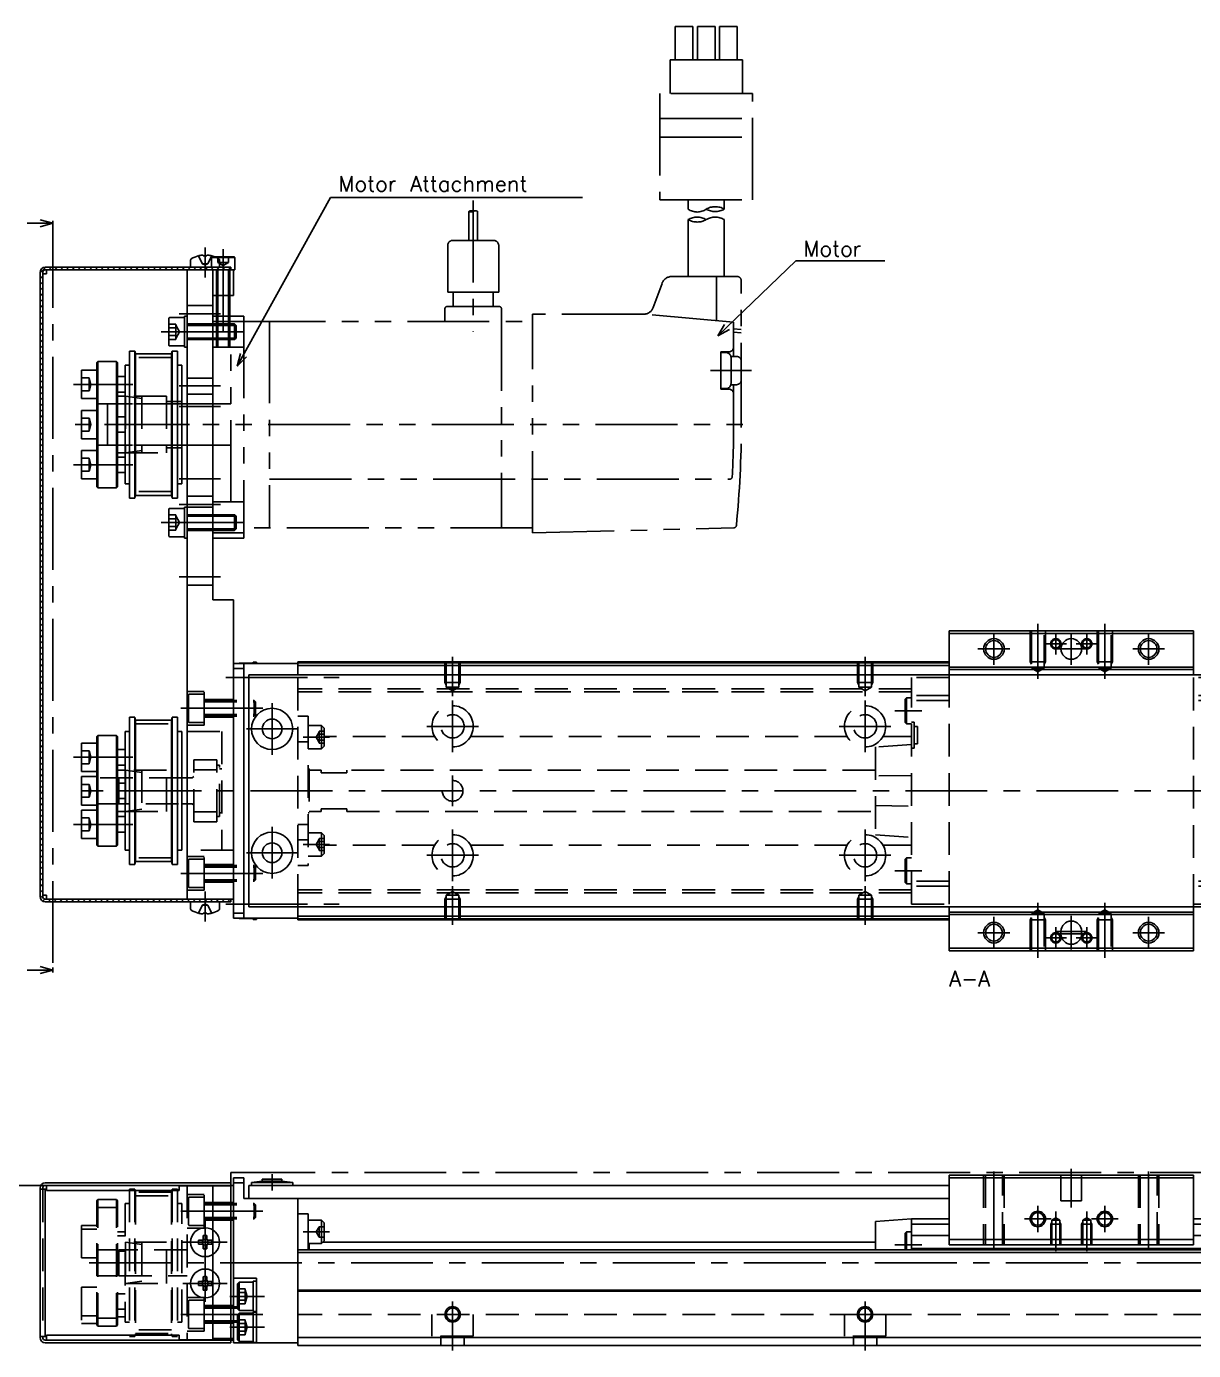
# Model space of a CAD drawing. Extents: x -2 to 568, y -8 to 266.
# Drawn here: x 190.9 to 417.3, y 9 to 265.7 of the extents above; entities that cross this region are included whole.
import ezdxf

# ---------------------------------------------------------------- set-up
doc = ezdxf.new("R2010")
doc.units = 0
doc.header["$LTSCALE"] = 0.5
for name, pattern in [('CENTER', [50.8, 31.75, -6.35, 6.35, -6.35]), ('DASHED', [19.05, 12.7, -6.35]), ('PHANTOM', [63.5, 31.75, -6.35, 6.35, -6.35, 6.35, -6.35])]:
    doc.linetypes.add(name, pattern=pattern)
doc.layers.get('0').update_dxf_attribs({"linetype": 'CONTINUOUS'})
for name, color, linetype in [('MSM_CENTER', 1, 'CENTER'), ('MSM_CONTINUOUS', 7, 'CONTINUOUS'), ('MSM_DASHED', 4, 'DASHED'), ('MSM_IMAGINARY', 6, 'PHANTOM'), ('MSM_NARROW', 5, 'CONTINUOUS'), ('MSM_PART_NUMBER', 7, 'CONTINUOUS')]:
    doc.layers.add(name, color=color, linetype=linetype)
doc.styles.get("Standard").update_dxf_attribs({"font": 'txt.shx', "height": 3, "bigfont": 'bigfont.shx'})

# ---------------------------------------------------------------- blocks, each defined once
blk = doc.blocks.new('*X71')
at = {"color": 0}
for p, q in [((193.55, 217.92), (194.64, 219)), ((195.26, 218.5), (195.76, 219)), ((196.38, 218.5), (196.88, 219)), ((197.51, 218.5), (198.01, 219)), ((198.63, 218.5), (199.13, 219)), ((199.75, 218.5), (200.25, 219)), ((200.87, 218.5), (201.37, 219)), ((202, 218.5), (202.5, 219)), ((203.12, 218.5), (203.62, 219)), ((204.24, 218.5), (204.74, 219)), ((205.36, 218.5), (205.86, 219)), ((206.49, 218.5), (206.99, 219)), ((207.61, 218.5), (208.11, 219)), ((208.73, 218.5), (209.23, 219)), ((209.85, 218.5), (210.35, 219)), ((210.98, 218.5), (211.48, 219)), ((212.1, 218.5), (212.6, 219)), ((213.22, 218.5), (213.72, 219)), ((214.34, 218.5), (214.84, 219)), ((215.47, 218.5), (215.97, 219)), ((216.59, 218.5), (217.09, 219)), ((217.71, 218.5), (218.21, 219)), ((218.83, 218.5), (219.33, 219)), ((219.96, 218.5), (220.46, 219)), ((221.08, 218.5), (221.58, 219)), ((222.2, 218.5), (222.7, 219)), ((223.32, 218.5), (223.82, 219)), ((224.45, 218.5), (224.95, 219)), ((225.57, 218.5), (226.07, 219)), ((226.69, 218.5), (227.19, 219)), ((227.81, 218.5), (228.31, 219)), ((228.94, 218.5), (229.05, 218.62)), ((229.05, 218.62), (229.44, 219)), ((230.06, 218.5), (230.55, 219)), ((193.55, 216.79), (194.05, 217.29)), ((193.55, 215.67), (194.05, 216.17)), ((193.55, 214.55), (194.05, 215.05)), ((193.55, 213.43), (194.05, 213.93)), ((193.55, 212.3), (194.05, 212.8)), ((193.55, 211.18), (194.05, 211.68)), ((193.55, 210.06), (194.05, 210.56)), ((193.55, 208.94), (194.05, 209.44)), ((193.55, 207.81), (194.05, 208.31)), ((193.55, 206.69), (194.05, 207.19)), ((193.55, 205.57), (194.05, 206.07)), ((193.55, 204.45), (194.05, 204.95)), ((193.55, 203.32), (194.05, 203.82)), ((193.55, 202.2), (194.05, 202.7)), ((193.55, 201.08), (194.05, 201.58)), ((193.55, 199.96), (194.05, 200.46)), ((193.55, 198.83), (194.05, 199.33)), ((193.55, 197.71), (194.05, 198.21)), ((193.55, 196.59), (194.05, 197.09)), ((193.55, 195.47), (194.05, 195.97)), ((193.55, 194.34), (194.05, 194.84)), ((193.55, 193.22), (194.05, 193.72)), ((193.55, 192.1), (194.05, 192.6)), ((193.55, 190.98), (194.05, 191.48)), ((193.55, 189.85), (194.05, 190.35)), ((193.55, 188.73), (194.05, 189.23)), ((193.55, 187.61), (194.05, 188.11)), ((193.55, 186.49), (194.05, 186.99)), ((193.55, 185.36), (194.05, 185.86)), ((193.55, 184.24), (194.05, 184.74)), ((193.55, 183.12), (194.05, 183.62)), ((193.55, 182), (194.05, 182.5)), ((193.55, 180.87), (194.05, 181.37)), ((193.55, 179.75), (194.05, 180.25)), ((193.55, 178.63), (194.05, 179.13)), ((193.55, 177.51), (194.05, 178.01)), ((193.55, 176.38), (194.05, 176.88)), ((193.55, 175.26), (194.05, 175.76)), ((193.55, 174.14), (194.05, 174.64)), ((193.55, 173.02), (194.05, 173.52)), ((193.55, 171.89), (194.05, 172.39)), ((193.55, 170.77), (194.05, 171.27)), ((193.55, 169.65), (194.05, 170.15)), ((193.55, 168.53), (194.05, 169.03)), ((193.55, 167.4), (194.05, 167.9)), ((193.55, 166.28), (194.05, 166.78)), ((193.55, 165.16), (194.05, 165.66)), ((193.55, 164.03), (194.05, 164.53)), ((193.55, 162.91), (194.05, 163.41)), ((193.55, 161.79), (194.05, 162.29)), ((193.55, 160.67), (194.05, 161.17)), ((193.55, 159.54), (194.05, 160.04)), ((193.55, 158.42), (194.05, 158.92)), ((193.55, 157.3), (194.05, 157.8)), ((193.55, 156.18), (194.05, 156.68)), ((193.55, 155.05), (194.05, 155.55)), ((193.55, 153.93), (194.05, 154.43)), ((193.55, 152.81), (194.05, 153.31)), ((193.55, 151.69), (194.05, 152.19)), ((193.55, 150.56), (194.05, 151.06)), ((193.55, 149.44), (194.05, 149.94)), ((193.55, 148.32), (194.05, 148.82)), ((193.55, 147.2), (194.05, 147.7)), ((193.55, 146.07), (194.05, 146.57)), ((193.55, 144.95), (194.05, 145.45)), ((193.55, 143.83), (194.05, 144.33)), ((193.55, 142.71), (194.05, 143.21)), ((193.55, 141.58), (194.05, 142.08)), ((193.55, 140.46), (194.05, 140.96)), ((193.55, 139.34), (194.05, 139.84)), ((193.55, 138.22), (194.05, 138.72)), ((193.55, 137.09), (194.05, 137.59)), ((193.55, 135.97), (194.05, 136.47)), ((193.55, 134.85), (194.05, 135.35)), ((193.55, 133.73), (194.05, 134.23)), ((193.55, 132.6), (194.05, 133.1)), ((193.55, 131.48), (194.05, 131.98)), ((193.55, 130.36), (194.05, 130.86)), ((193.55, 129.24), (194.05, 129.74)), ((193.55, 128.11), (194.05, 128.61)), ((193.55, 126.99), (194.05, 127.49)), ((193.55, 125.87), (194.05, 126.37)), ((193.55, 124.75), (194.05, 125.25)), ((193.55, 123.62), (194.05, 124.12)), ((193.55, 122.5), (194.05, 123)), ((193.55, 121.38), (194.05, 121.88)), ((193.55, 120.26), (194.05, 120.76)), ((193.55, 119.13), (194.05, 119.63)), ((193.55, 118.01), (194.05, 118.51)), ((193.55, 116.89), (194.05, 117.39)), ((193.55, 115.77), (194.05, 116.27)), ((193.55, 114.64), (194.05, 115.14)), ((193.55, 113.52), (194.05, 114.02)), ((193.55, 112.4), (194.05, 112.9)), ((193.55, 111.28), (194.05, 111.78)), ((193.55, 110.15), (194.05, 110.65)), ((193.55, 109.03), (194.05, 109.53)), ((193.55, 107.91), (194.05, 108.41)), ((193.55, 106.79), (194.05, 107.29)), ((193.55, 105.66), (194.05, 106.16)), ((193.55, 104.54), (194.05, 105.04)), ((193.55, 103.42), (194.05, 103.92)), ((193.55, 102.3), (194.05, 102.8)), ((193.55, 101.17), (194.05, 101.67)), ((193.55, 100.05), (194.05, 100.55)), ((193.55, 98.93), (194.05, 99.43)), ((193.55, 97.81), (194.05, 98.31)), ((193.59, 96.72), (194.05, 97.18)), ((194.1, 96.11), (194.5, 96.5)), ((195.12, 96), (195.62, 96.5)), ((196.24, 96), (196.74, 96.5)), ((197.36, 96), (197.86, 96.5)), ((198.48, 96), (198.98, 96.5)), ((199.61, 96), (200.11, 96.5)), ((200.73, 96), (201.23, 96.5)), ((201.85, 96), (202.35, 96.5)), ((202.97, 96), (203.47, 96.5)), ((204.1, 96), (204.6, 96.5)), ((205.22, 96), (205.72, 96.5)), ((206.34, 96), (206.84, 96.5)), ((207.46, 96), (207.96, 96.5)), ((208.59, 96), (209.09, 96.5)), ((209.71, 96), (210.21, 96.5)), ((210.83, 96), (211.33, 96.5)), ((211.95, 96), (212.45, 96.5)), ((213.08, 96), (213.58, 96.5)), ((214.2, 96), (214.7, 96.5)), ((215.32, 96), (215.82, 96.5)), ((216.44, 96), (216.94, 96.5)), ((217.57, 96), (218.07, 96.5)), ((218.69, 96), (219.19, 96.5)), ((219.81, 96), (220.31, 96.5)), ((220.93, 96), (221.43, 96.5)), ((222.06, 96), (222.56, 96.5)), ((223.18, 96), (223.68, 96.5)), ((224.3, 96), (224.8, 96.5)), ((225.42, 96), (225.55, 96.13)), ((225.55, 96.13), (225.92, 96.5)), ((226.55, 96), (227.05, 96.5)), ((227.67, 96), (228.17, 96.5)), ((228.79, 96), (229.29, 96.5)), ((229.91, 96), (230.41, 96.5))]:
    blk.add_line(p, q, dxfattribs=at)

msp = doc.modelspace()

# ---------------------------------------------------------------- linework, layer by layer
at = {"layer": 'MSM_CENTER'}
for p, q in [((196.05, 227.02), (196.05, 83.26)), ((225.55, 222.85), (225.55, 217)), ((229.05, 222.5), (229.05, 205)), ((228.55, 210), (220.55, 210)), ((217.05, 206.5), (233.05, 206.5)), ((200.05, 196.29), (211.55, 196.29)), ((228.55, 196), (220.55, 196)), ((228.55, 192), (220.55, 192)), ((222.55, 188.5), (200.05, 188.5)), ((200.05, 180.71), (211.55, 180.71)), ((228.55, 178), (220.55, 178)), ((228.55, 173), (220.55, 173)), ((217.05, 169.5), (233.05, 169.5)), ((228.55, 159), (220.55, 159)), ((387.05, 139.19), (387.05, 149.9)), ((400.05, 139.19), (400.05, 149.9)), ((378.55, 141.9), (378.55, 148.1)), ((390.55, 143.95), (390.55, 148.05)), ((393.55, 141.9), (393.55, 148.1)), ((396.55, 143.95), (396.55, 148.05)), ((408.55, 141.9), (408.55, 148.1)), ((375.45, 145), (381.65, 145)), ((388.5, 146), (392.6, 146)), ((390.45, 145), (396.65, 145)), ((394.5, 146), (398.6, 146)), ((405.45, 145), (411.65, 145)), ((273.55, 143.5), (273.55, 135.87)), ((353.55, 143.5), (353.55, 135.87)), ((229.55, 139.5), (251.55, 139.5)), ((220.85, 133.5), (236.85, 133.5)), ((238.55, 124.5), (238.55, 134.5)), ((273.55, 125), (273.55, 135)), ((353.55, 125), (353.55, 135)), ((359.35, 133), (364.55, 133)), ((233.55, 129.5), (243.55, 129.5)), ((268.55, 130), (278.55, 130)), ((348.55, 130), (358.55, 130)), ((244.55, 127.89), (249.65, 127.89)), ((200.05, 124), (211.55, 124)), ((273.55, 114.5), (273.55, 120.5)), ((555.05, 117.5), (200.05, 117.5)), ((200.05, 111), (211.55, 111)), ((238.55, 100.5), (238.55, 110.5)), ((273.55, 100), (273.55, 110)), ((353.55, 100), (353.55, 110)), ((233.55, 105.5), (243.55, 105.5)), ((244.55, 107.11), (249.65, 107.11)), ((268.55, 105), (278.55, 105)), ((348.55, 105), (358.55, 105)), ((220.85, 101.5), (236.85, 101.5)), ((359.35, 102), (364.55, 102)), ((225.55, 98), (225.55, 92.15)), ((273.55, 99.01), (273.55, 91.5)), ((353.55, 99.01), (353.55, 91.5)), ((229.55, 95.5), (251.55, 95.5)), ((387.05, 95.81), (387.05, 85.1)), ((400.05, 95.81), (400.05, 85.1)), ((378.55, 93.1), (378.55, 86.9)), ((393.55, 86.75), (393.55, 93.25)), ((408.55, 93.1), (408.55, 86.9)), ((375.45, 90), (381.65, 90)), ((390.55, 91.05), (390.55, 86.95)), ((390.55, 90.25), (396.55, 90.25)), ((396.55, 91.05), (396.55, 86.95)), ((405.45, 90), (411.65, 90)), ((388.5, 89), (392.6, 89)), ((390.55, 89.75), (396.55, 89.75)), ((394.5, 89), (398.6, 89)), ((378.55, 43.68), (378.55, 28.82)), ((393.55, 44.25), (393.55, 36.75)), ((408.55, 43.68), (408.55, 28.82)), ((230.55, 43), (230.55, 41.5)), ((231.05, 43.5), (566.55, 43.5)), ((238.55, 43.2), (238.55, 40)), ((188.31, 41), (230.05, 41)), ((220.85, 36), (236.85, 36)), ((387.05, 31.93), (387.05, 37.07)), ((390.55, 35.96), (390.55, 28.24)), ((396.55, 35.96), (396.55, 28.24)), ((400.05, 31.93), (400.05, 37.07)), ((225.55, 34.3), (225.55, 17.7)), ((384.48, 34.5), (389.63, 34.5)), ((397.48, 34.5), (402.63, 34.5)), ((244.55, 32), (249.65, 32)), ((221.25, 30), (229.85, 30)), ((359.35, 29.5), (364.55, 29.5)), ((203.05, 26), (555.05, 26)), ((221.25, 22), (229.85, 22)), ((230.35, 19.5), (237.05, 19.5)), ((273.55, 18.5), (273.55, 9)), ((353.55, 18.5), (353.55, 9)), ((220.85, 16), (236.85, 16)), ((270.98, 16), (276.13, 16)), ((350.98, 16), (356.13, 16)), ((230.35, 13.5), (237.05, 13.5))]:
    msp.add_line(p, q, dxfattribs=at)
at = {"layer": 'MSM_CONTINUOUS'}
for p, q in [((196.05, 227.52), (191.05, 227.52)), ((193.55, 228.19), (196.05, 227.52)), ((196.05, 227.52), (193.55, 226.85)), ((196.05, 228.02), (196.05, 227.02)), ((225.18, 221.35), (224.99, 221.35)), ((225.18, 221.35), (225.18, 221.21)), ((226.12, 221.35), (225.92, 221.35)), ((225.92, 221.35), (225.92, 221.21)), ((227.51, 221), (231.18, 221)), ((227.78, 220.88), (231.3, 220.88)), ((231.3, 220.88), (231.3, 218.5)), ((194.55, 219), (230.55, 219)), ((230.55, 218.5), (194.55, 218.5)), ((194.8, 217.75), (194.8, 218.5)), ((222.05, 218.5), (222.05, 96.5)), ((222.75, 220.4), (222.75, 219)), ((227.05, 154.5), (227.05, 218.5)), ((228.35, 219), (228.35, 220.4)), ((230.55, 219), (230.55, 218.5)), ((230.55, 218.5), (231.3, 218.5)), ((231.05, 213.5), (231.05, 218.5)), ((193.55, 97), (193.55, 218)), ((194.05, 97), (194.05, 218)), ((194.05, 217.75), (194.8, 217.75)), ((227.05, 213.5), (231.05, 213.5)), ((227.75, 208), (227.75, 213.5)), ((230.35, 213.5), (230.35, 208)), ((218.55, 209.1), (218.55, 203.9)), ((221.55, 209.25), (218.7, 209.25)), ((222.05, 209.5), (221.55, 209.5)), ((221.55, 209.5), (221.55, 203.5)), ((227.05, 208), (231.28, 208)), ((231.55, 207.73), (231.28, 208)), ((231.28, 208), (231.28, 205)), ((231.55, 205.27), (231.55, 207.73)), ((218.7, 203.75), (221.55, 203.75)), ((221.55, 203.5), (222.05, 203.5)), ((227.05, 205), (231.28, 205)), ((231.28, 205), (231.55, 205.27)), ((204.75, 200.75), (204.55, 200.55)), ((204.55, 176.45), (204.55, 200.55)), ((208.35, 200.75), (204.75, 200.75)), ((204.75, 176.25), (204.75, 200.75)), ((208.55, 200.55), (208.35, 200.75)), ((208.35, 176.25), (208.35, 200.75)), ((208.55, 200.55), (208.55, 176.45)), ((210.88, 202.75), (211.92, 202.75)), ((210.88, 174.25), (210.88, 202.75)), ((211.92, 202.75), (212.05, 202.25)), ((211.92, 174.25), (211.92, 202.75)), ((212.05, 202.25), (212.05, 174.75)), ((212.05, 202.23), (219.05, 202.23)), ((219.05, 202.25), (219.19, 202.75)), ((219.05, 202.25), (219.05, 174.75)), ((219.19, 202.75), (220.22, 202.75)), ((219.19, 174.25), (219.19, 202.75)), ((220.22, 174.25), (220.22, 202.75)), ((204.55, 199.04), (201.55, 199.04)), ((201.55, 199.04), (201.55, 193.54)), ((210.05, 197.79), (208.55, 197.79)), ((210.05, 200), (210.88, 200)), ((210.05, 200), (210.05, 177)), ((220.22, 200), (221.05, 200)), ((221.05, 177), (221.05, 200)), ((201.55, 193.54), (204.55, 193.54)), ((208.55, 194.79), (210.05, 194.79)), ((210.05, 194), (208.55, 194)), ((204.55, 191.25), (201.55, 191.25)), ((201.55, 191.25), (201.55, 185.75)), ((201.55, 185.75), (204.55, 185.75)), ((204.55, 183.46), (201.55, 183.46)), ((201.55, 183.46), (201.55, 177.96)), ((208.55, 183), (210.05, 183)), ((210.05, 182.21), (208.55, 182.21)), ((201.55, 177.96), (204.55, 177.96)), ((208.55, 179.21), (210.05, 179.21)), ((204.55, 176.45), (204.75, 176.25)), ((204.75, 176.25), (208.35, 176.25)), ((208.35, 176.25), (208.55, 176.45)), ((210.88, 177), (210.05, 177)), ((212.05, 174.75), (211.92, 174.25)), ((212.05, 174.77), (219.05, 174.77)), ((219.19, 174.25), (219.05, 174.75)), ((221.05, 177), (220.22, 177)), ((211.92, 174.25), (210.88, 174.25)), ((218.55, 172.1), (218.55, 166.9)), ((221.55, 172.25), (218.7, 172.25)), ((220.22, 174.25), (219.19, 174.25)), ((221.55, 172.5), (221.55, 166.5)), ((221.55, 172.5), (222.05, 172.5)), ((227.05, 171), (231.28, 171)), ((231.28, 171), (231.28, 168)), ((231.55, 170.73), (231.28, 171)), ((231.55, 168.27), (231.55, 170.73)), ((227.05, 168), (231.28, 168)), ((231.28, 168), (231.55, 168.27)), ((218.7, 166.75), (221.55, 166.75)), ((221.55, 166.5), (222.05, 166.5)), ((231.05, 154.5), (227.05, 154.5)), ((231.05, 92.8), (231.05, 154.5)), ((417.25, 148.5), (369.85, 148.5)), ((369.85, 148.5), (369.85, 140)), ((417.25, 148), (369.85, 148)), ((417.25, 148.5), (417.25, 140)), ((243.55, 142.2), (231.05, 142.2)), ((231.05, 141.2), (233.05, 141.2)), ((232.16, 142.25), (232.11, 142.2)), ((234.85, 142.25), (232.16, 142.25)), ((232.16, 142.25), (232.16, 142.2)), ((233.05, 142.2), (233.05, 92.8)), ((235.55, 142.45), (234.85, 142.45)), ((234.85, 142.45), (234.85, 142.2)), ((235.55, 142.45), (235.55, 142.2)), ((369.85, 142.5), (243.55, 142.5)), ((243.55, 140), (243.55, 142.5)), ((369.85, 142.3), (243.55, 142.3)), ((369.85, 141.8), (243.55, 141.8)), ((417.25, 141.5), (369.85, 141.5)), ((234.05, 95), (234.05, 140)), ((553.05, 140), (234.05, 140)), ((417.25, 141), (369.85, 141)), ((210.88, 131.75), (211.92, 131.75)), ((210.88, 131.75), (210.88, 103.25)), ((211.92, 131.75), (212.05, 131.25)), ((211.92, 103.25), (211.92, 131.75)), ((212.05, 131.25), (212.05, 103.75)), ((219.05, 131.23), (212.05, 131.23)), ((219.05, 131.25), (219.19, 131.75)), ((219.05, 131.25), (219.05, 103.75)), ((219.19, 131.75), (220.22, 131.75)), ((219.19, 103.25), (219.19, 131.75)), ((220.22, 131.75), (220.22, 103.25)), ((210.05, 129), (210.88, 129)), ((210.05, 129), (210.05, 106)), ((220.22, 129), (221.05, 129)), ((221.05, 106), (221.05, 129)), ((204.55, 126.75), (201.55, 126.75)), ((201.55, 126.75), (201.55, 121.25)), ((204.75, 128.25), (204.55, 128.05)), ((204.55, 106.95), (204.55, 128.05)), ((208.35, 128.25), (204.75, 128.25)), ((204.75, 106.75), (204.75, 128.25)), ((208.55, 128.05), (208.35, 128.25)), ((208.35, 106.75), (208.35, 128.25)), ((208.55, 128.05), (208.55, 106.95)), ((210.05, 125.5), (208.55, 125.5)), ((201.55, 121.25), (204.55, 121.25)), ((208.55, 122.5), (210.05, 122.5)), ((210.05, 121.5), (208.55, 121.5)), ((204.55, 120.25), (201.55, 120.25)), ((201.55, 120.25), (201.55, 114.75)), ((222.05, 120), (221.05, 120)), ((201.55, 114.75), (204.55, 114.75)), ((204.55, 113.75), (201.55, 113.75)), ((201.55, 113.75), (201.55, 108.25)), ((208.55, 113.5), (210.05, 113.5)), ((221.05, 115), (222.05, 115)), ((210.05, 112.5), (208.55, 112.5)), ((201.55, 108.25), (204.55, 108.25)), ((208.55, 109.5), (210.05, 109.5)), ((204.55, 106.95), (204.75, 106.75)), ((204.75, 106.75), (208.35, 106.75)), ((208.35, 106.75), (208.55, 106.95)), ((210.88, 106), (210.05, 106)), ((221.05, 106), (220.22, 106)), ((211.92, 103.25), (210.88, 103.25)), ((212.05, 103.75), (211.92, 103.25)), ((212.05, 103.77), (219.05, 103.77)), ((219.19, 103.25), (219.05, 103.75)), ((220.22, 103.25), (219.19, 103.25)), ((194.05, 97.25), (194.8, 97.25)), ((194.55, 96.5), (231.05, 96.5)), ((194.55, 96), (230.55, 96)), ((194.8, 97.25), (194.8, 96.5)), ((222.75, 96), (222.75, 94.6)), ((228.35, 94.6), (228.35, 96)), ((230.55, 96), (230.55, 96.5)), ((553.05, 95), (234.05, 95)), ((243.55, 92.5), (243.55, 95)), ((369.85, 95), (369.85, 86.5)), ((417.25, 95), (417.25, 86.5)), ((224.99, 93.65), (225.18, 93.65)), ((225.18, 93.65), (225.18, 93.79)), ((225.92, 93.65), (225.92, 93.79)), ((225.92, 93.65), (226.12, 93.65)), ((231.05, 93.8), (233.05, 93.8)), ((243.55, 92.8), (231.05, 92.8)), ((232.11, 92.8), (232.16, 92.75)), ((232.16, 92.8), (232.16, 92.75)), ((232.16, 92.75), (234.85, 92.75)), ((234.85, 92.55), (234.85, 92.8)), ((234.85, 92.55), (235.55, 92.55)), ((235.55, 92.55), (235.55, 92.8)), ((369.85, 93.2), (243.55, 93.2)), ((369.85, 92.7), (243.55, 92.7)), ((369.85, 92.5), (243.55, 92.5)), ((417.25, 94), (369.85, 94)), ((417.25, 93.5), (369.85, 93.5)), ((391.55, 90.25), (391.55, 89.75)), ((395.55, 89.75), (395.55, 90.25)), ((417.25, 87), (369.85, 87)), ((417.25, 86.5), (369.85, 86.5)), ((196.05, 82.76), (191.05, 82.76)), ((193.55, 83.43), (196.05, 82.76)), ((196.05, 82.76), (193.55, 82.09)), ((196.05, 83.26), (196.05, 82.26)), ((194.55, 41.5), (230.55, 41.5)), ((230.55, 43.5), (231.05, 43.5)), ((230.55, 43.5), (230.55, 43)), ((230.55, 41.5), (230.55, 41)), ((230.55, 41), (230.55, 41.5)), ((231.05, 42.5), (231.05, 10.5)), ((233.05, 42.5), (231.05, 42.5)), ((233.05, 41.5), (231.05, 41.5)), ((233.05, 38.5), (233.05, 42.5)), ((236.65, 41.8), (234.55, 41.55)), ((234.55, 41.55), (234.55, 41)), ((242.55, 41.55), (234.55, 41.55)), ((236.65, 42.2), (236.65, 41.8)), ((240.45, 42.2), (236.65, 42.2)), ((240.45, 41.8), (236.65, 41.8)), ((240.45, 41.8), (240.45, 42.2)), ((242.55, 41.55), (240.45, 41.8)), ((242.55, 41), (242.55, 41.55)), ((369.85, 43), (369.85, 29.5)), ((417.25, 43), (369.85, 43)), ((417.25, 42.5), (369.85, 42.5)), ((417.25, 43), (417.25, 29.5)), ((193.55, 40.5), (193.55, 11.5)), ((194.8, 40.25), (193.55, 40.25)), ((194.05, 40.25), (194.05, 40.5)), ((231.05, 41), (194.55, 41)), ((194.55, 11.75), (194.55, 40.25)), ((194.8, 41), (194.8, 40)), ((220.55, 41), (194.8, 41)), ((194.8, 40), (220.55, 40)), ((220.55, 40), (220.55, 41)), ((230.55, 40.93), (220.55, 40.93)), ((227.05, 11), (227.05, 41)), ((230.05, 41), (230.55, 41)), ((230.55, 11.07), (230.55, 40.93)), ((234.05, 41), (234.05, 38.5)), ((369.85, 41), (234.05, 41)), ((369.85, 38.5), (233.05, 38.5)), ((243.55, 38.5), (243.55, 10)), ((245.55, 35.5), (243.55, 35.5)), ((245.55, 35.5), (245.55, 28.5)), ((248.15, 34.25), (245.55, 34.25)), ((248.65, 33.75), (248.15, 34.25)), ((248.15, 34.25), (248.15, 29.75)), ((248.65, 33.75), (248.65, 30.25)), ((355.55, 34), (362.55, 34.5)), ((355.55, 34), (355.55, 28.5)), ((369.85, 34.5), (362.55, 34.5)), ((362.55, 28.5), (362.55, 34.5)), ((369.85, 33.5), (362.55, 33.5)), ((424.55, 34.5), (417.25, 34.5)), ((424.55, 33.5), (417.25, 33.5)), ((225.18, 31.31), (225.18, 30.42)), ((225.92, 30.42), (225.92, 31.31)), ((361.6, 32), (361.35, 31.75)), ((361.35, 31.75), (361.35, 28.5)), ((362.55, 32), (361.6, 32)), ((361.6, 32), (361.6, 28.5)), ((369.85, 31.3), (362.55, 31.3)), ((424.55, 31.3), (417.25, 31.3)), ((225.14, 30.37), (224.25, 30.37)), ((224.25, 29.63), (225.14, 29.63)), ((225.03, 30.37), (225.03, 30.18)), ((225.03, 29.82), (225.03, 29.63)), ((225.38, 30.53), (225.18, 30.53)), ((225.18, 29.58), (225.18, 28.69)), ((225.92, 30.53), (225.73, 30.53)), ((225.73, 29.47), (225.92, 29.47)), ((225.92, 28.69), (225.92, 29.58)), ((226.86, 30.37), (225.97, 30.37)), ((225.97, 29.63), (226.86, 29.63)), ((226.08, 30.18), (226.08, 30.37)), ((226.08, 29.63), (226.08, 29.82)), ((543.55, 28.5), (243.55, 28.5)), ((245.55, 29.75), (248.15, 29.75)), ((245.75, 29.75), (245.75, 28.5)), ((248.15, 29.75), (248.65, 30.25)), ((355.55, 30), (248.4, 30)), ((424.55, 28.8), (362.55, 28.8)), ((417.25, 30.5), (369.85, 30.5)), ((417.25, 29.5), (369.85, 29.5)), ((543.55, 28), (243.55, 28)), ((225.18, 23.31), (225.18, 22.42)), ((225.92, 22.42), (225.92, 23.31)), ((225.14, 22.37), (224.25, 22.37)), ((224.25, 21.63), (225.14, 21.63)), ((225.03, 22.37), (225.03, 22.18)), ((225.03, 21.82), (225.03, 21.63)), ((225.38, 22.53), (225.18, 22.53)), ((225.18, 21.58), (225.18, 20.69)), ((225.92, 22.53), (225.73, 22.53)), ((225.73, 21.47), (225.92, 21.47)), ((225.92, 20.69), (225.92, 21.58)), ((226.86, 22.37), (225.97, 22.37)), ((225.97, 21.63), (226.86, 21.63)), ((226.08, 22.18), (226.08, 22.37)), ((226.08, 21.63), (226.08, 21.82)), ((231.05, 23), (235.55, 23)), ((231.85, 21.94), (232.16, 22.25)), ((231.85, 17.06), (231.85, 21.94)), ((232.16, 22.25), (234.85, 22.25)), ((232.16, 16.75), (232.16, 22.25)), ((234.85, 22.45), (235.55, 22.45)), ((234.85, 16.55), (234.85, 22.45)), ((235.55, 23), (235.55, 10.5)), ((543.55, 20.7), (243.55, 20.7)), ((543.55, 20.5), (243.55, 20.5)), ((232.16, 16.75), (231.85, 17.06)), ((231.85, 15.94), (232.16, 16.25)), ((231.85, 11.06), (231.85, 15.94)), ((234.85, 16.75), (232.16, 16.75)), ((232.16, 16.25), (234.85, 16.25)), ((232.16, 10.75), (232.16, 16.25)), ((235.55, 16.55), (234.85, 16.55)), ((234.85, 16.45), (235.55, 16.45)), ((234.85, 10.55), (234.85, 16.45)), ((193.55, 11.75), (194.8, 11.75)), ((194.05, 11.5), (194.05, 11.75)), ((194.55, 11), (231.05, 11)), ((230.55, 10.5), (194.55, 10.5)), ((220.55, 12), (194.8, 12)), ((194.8, 12), (194.8, 11)), ((194.8, 11), (220.55, 11)), ((220.55, 11), (220.55, 12)), ((220.55, 11.07), (230.55, 11.07)), ((231.05, 11.34), (227.05, 11.34)), ((230.55, 10.5), (230.55, 11)), ((243.55, 10.5), (231.05, 10.5)), ((232.16, 10.75), (231.85, 11.06)), ((234.85, 10.75), (232.16, 10.75)), ((235.55, 10.55), (234.85, 10.55)), ((543.55, 11.5), (243.55, 11.5)), ((543.55, 10), (243.55, 10))]:
    msp.add_line(p, q, dxfattribs=at)
for centre, radius in [((378.55, 145), 1.62), ((393.55, 145), 2), ((408.55, 145), 1.62), ((238.55, 129.5), 4), ((238.55, 129.5), 1.9), ((238.55, 105.5), 4), ((238.55, 105.5), 1.9), ((378.55, 90), 1.62), ((408.55, 90), 1.62), ((387.05, 34.5), 1.23), ((400.05, 34.5), 1.23), ((225.55, 30), 2.8), ((225.55, 30), 0.556), ((225.55, 22), 2.8), ((225.55, 22), 0.556), ((273.55, 16), 1.23), ((353.55, 16), 1.23)]:
    msp.add_circle(centre, radius, dxfattribs=at)
for centre, radius, start, end in [((225.55, 216.4), 5, 105.2193, 122.336), ((216.33, 217.27), 8.85, 26.466, 26.5565), ((225.55, 216.4), 4.99, 96.5034, 105.1879), ((225.55, 215.75), 5.48, 86.1268, 93.8732), ((225.55, 216.4), 4.99, 74.8121, 83.4966), ((225.69, 221.8), 1.31, 333.2706, 333.8823), ((225.55, 216.4), 5, 57.664, 74.7809), ((231.18, 220.88), 0.125, 0, 90), ((194.55, 218), 1, 90, 180), ((194.55, 218), 0.5, 90, 180), ((223.02, 220.4), 0.27, 122.336, 180), ((228.08, 220.4), 0.27, 0, 57.664), ((218.7, 209.1), 0.15, 90, 180), ((218.7, 203.9), 0.15, 180, 270), ((218.7, 172.1), 0.15, 90, 180), ((218.7, 166.9), 0.15, 180, 270), ((194.55, 97), 1, 180, 270), ((194.55, 97), 0.5, 180, 270), ((223.02, 94.6), 0.27, 180, 237.664), ((225.55, 98.6), 5, 237.664, 254.7809), ((225.42, 93.2), 1.31, 153.2706, 153.8823), ((225.55, 98.6), 4.99, 254.8121, 263.4966), ((225.55, 99.25), 5.48, 266.1268, 273.8732), ((225.55, 98.6), 4.99, 276.5034, 285.1879), ((234.78, 97.73), 8.85, 206.466, 206.5565), ((225.55, 98.6), 5, 285.2193, 302.336), ((228.08, 94.6), 0.27, 302.336, 0), ((393.55, 90.25), 2, 0, 180), ((393.55, 89.75), 2, 180, 0), ((194.55, 40.5), 1, 90, 180), ((194.55, 40.5), 0.5, 90, 180), ((225.55, 20.34), 10.98, 88.0683, 91.9317), ((235.22, 30), 10.98, 178.0683, 181.9317), ((225.55, 30), 0.675, 123.2306, 146.7694), ((225.55, 30), 0.675, 213.2306, 236.7694), ((225.55, 39.66), 10.98, 268.0683, 271.9317), ((225.55, 30), 0.675, 33.2306, 56.7694), ((225.55, 30), 0.675, 303.2306, 326.7694), ((215.89, 30), 10.98, 358.0683, 1.9317), ((225.55, 12.34), 10.98, 88.0683, 91.9317), ((235.22, 22), 10.98, 178.0683, 181.9317), ((225.55, 22), 0.675, 123.2306, 146.7694), ((225.55, 22), 0.675, 213.2306, 236.7694), ((225.55, 31.66), 10.98, 268.0683, 271.9317), ((225.55, 22), 0.675, 33.2306, 56.7694), ((225.55, 22), 0.675, 303.2306, 326.7694), ((215.89, 22), 10.98, 358.0683, 1.9317), ((194.55, 11.5), 1, 180, 270), ((194.55, 11.5), 0.5, 180, 270)]:
    msp.add_arc(centre, radius, start, end, dxfattribs=at)
at = {"layer": 'MSM_DASHED'}
for p, q in [((224.99, 219.72), (224.25, 221.21)), ((226.86, 221.21), (226.11, 219.72)), ((226.8, 219), (226.8, 220.88)), ((226.8, 220.88), (227.78, 220.88)), ((226.93, 221), (227.51, 221)), ((228.03, 219.9), (228.03, 221)), ((229.05, 221), (229.05, 219.9)), ((230.08, 221), (230.08, 219.9)), ((224.99, 219.72), (225, 219.65)), ((225, 219.65), (225.55, 219.47)), ((226.11, 219.65), (225, 219.65)), ((225.55, 219.47), (226.11, 219.65)), ((226.11, 219.65), (226.11, 219.72)), ((227.75, 213.5), (227.75, 218.5)), ((228, 213.5), (228, 218.4)), ((230.08, 219.9), (228.03, 219.9)), ((228.03, 219.9), (229.05, 219.31)), ((229.05, 219.31), (230.08, 219.9)), ((230.11, 218.4), (230.11, 213.5)), ((230.35, 218.5), (230.35, 213.5)), ((227.05, 211.6), (222.05, 211.6)), ((218.55, 207.98), (219.85, 207.98)), ((219.85, 207.98), (219.85, 205.02)), ((222.05, 208), (227.05, 208)), ((218.55, 207.24), (219.85, 207.24)), ((218.55, 205.76), (219.85, 205.76)), ((220.59, 206.5), (219.85, 207.78)), ((219.85, 205.22), (220.59, 206.5)), ((222.05, 207.73), (227.05, 207.73)), ((218.55, 205.02), (219.85, 205.02)), ((222.05, 205.27), (227.05, 205.27)), ((222.05, 205), (227.05, 205)), ((219.05, 201.49), (212.05, 201.49)), ((203.05, 197.54), (201.55, 197.54)), ((201.55, 196.29), (203.05, 196.29)), ((203.05, 197.54), (203.05, 195.04)), ((203.39, 196.29), (203.05, 197.54)), ((203.05, 195.04), (203.39, 196.29)), ((227.05, 197.5), (222.05, 197.5)), ((203.05, 195.04), (201.55, 195.04)), ((218.05, 194), (210.05, 194)), ((210.13, 194), (210.13, 183)), ((213.3, 193.55), (210.13, 194)), ((213.3, 194), (213.3, 183)), ((218.05, 194), (218.05, 183)), ((221.05, 193), (218.05, 193)), ((227.05, 194.4), (222.05, 194.4)), ((218.05, 192.5), (204.55, 192.5)), ((210.05, 190), (208.55, 190)), ((203.05, 189.75), (201.55, 189.75)), ((201.55, 188.5), (203.05, 188.5)), ((203.05, 189.75), (203.05, 187.25)), ((203.39, 188.5), (203.05, 189.75)), ((203.05, 187.25), (203.39, 188.5)), ((203.05, 187.25), (201.55, 187.25)), ((208.55, 187), (210.05, 187)), ((218.05, 184.5), (204.55, 184.5)), ((210.05, 183), (218.05, 183)), ((210.13, 183), (213.3, 183.45)), ((218.05, 184), (221.05, 184)), ((203.05, 181.96), (201.55, 181.96)), ((201.55, 180.71), (203.05, 180.71)), ((203.05, 181.96), (203.05, 179.46)), ((203.39, 180.71), (203.05, 181.96)), ((203.05, 179.46), (203.39, 180.71)), ((203.05, 179.46), (201.55, 179.46)), ((219.05, 175.51), (212.05, 175.51)), ((227.05, 174.6), (222.05, 174.6)), ((227.05, 172.5), (222.05, 172.5)), ((218.55, 170.98), (219.85, 170.98)), ((218.55, 170.24), (219.85, 170.24)), ((219.85, 170.98), (219.85, 168.02)), ((220.59, 169.5), (219.85, 170.78)), ((219.85, 168.22), (220.59, 169.5)), ((222.05, 171), (227.05, 171)), ((222.05, 170.73), (227.05, 170.73)), ((218.55, 168.76), (219.85, 168.76)), ((218.55, 168.02), (219.85, 168.02)), ((222.05, 168.27), (227.05, 168.27)), ((222.05, 168), (227.05, 168)), ((227.05, 157.4), (222.05, 157.4)), ((385.55, 148.5), (385.55, 142.5)), ((385.82, 148.5), (385.82, 141.3)), ((388.28, 141.3), (388.28, 148.5)), ((388.55, 148.5), (388.55, 142.5)), ((398.55, 148.5), (398.55, 142.5)), ((398.82, 148.5), (398.82, 141.3)), ((401.28, 141.3), (401.28, 148.5)), ((401.55, 148.5), (401.55, 142.5)), ((272.05, 142.5), (272.05, 138.5)), ((272.25, 142.3), (272.25, 142.3)), ((272.32, 142.5), (272.32, 137.58)), ((274.78, 137.58), (274.78, 142.5)), ((275.05, 142.5), (275.05, 138.5)), ((352.05, 142.5), (352.05, 138.5)), ((352.25, 142.3), (352.25, 142.3)), ((352.32, 142.5), (352.32, 137.58)), ((354.78, 137.58), (354.78, 142.5)), ((354.85, 142.3), (354.87, 142.32)), ((355.05, 142.5), (355.05, 138.5)), ((385.55, 142.5), (388.55, 142.5)), ((385.55, 142.5), (385.82, 142.03)), ((385.82, 141.3), (387.05, 140.59)), ((385.82, 141.3), (388.28, 141.3)), ((387.05, 140.59), (388.28, 141.3)), ((388.55, 142.5), (388.28, 142.03)), ((398.55, 142.5), (401.55, 142.5)), ((398.55, 142.5), (398.82, 142.03)), ((398.82, 141.3), (400.05, 140.59)), ((398.82, 141.3), (401.28, 141.3)), ((400.05, 140.59), (401.28, 141.3)), ((401.55, 142.5), (401.28, 142.03)), ((243.55, 95), (243.55, 140)), ((369.85, 139.45), (362.55, 139.45)), ((362.55, 95.55), (362.55, 139.45)), ((369.85, 140), (369.85, 95)), ((417.25, 95), (417.25, 140)), ((424.55, 139.45), (417.25, 139.45)), ((225.35, 136.75), (222.05, 136.75)), ((222.35, 136.1), (222.35, 130.9)), ((225.35, 136.25), (222.5, 136.25)), ((225.35, 130.25), (225.35, 136.75)), ((362.55, 137.26), (243.55, 137.26)), ((362.55, 136.7), (243.55, 136.7)), ((325.05, 136.7), (262.05, 136.7)), ((275.05, 138.5), (272.05, 138.5)), ((272.32, 138.03), (272.05, 138.5)), ((274.78, 137.58), (272.32, 137.58)), ((272.32, 137.58), (273.55, 136.87)), ((273.55, 136.87), (274.78, 137.58)), ((274.78, 138.03), (275.05, 138.5)), ((355.05, 138.5), (352.05, 138.5)), ((352.32, 138.03), (352.05, 138.5)), ((354.78, 137.58), (352.32, 137.58)), ((352.32, 137.58), (353.55, 136.87)), ((353.55, 136.87), (354.78, 137.58)), ((354.78, 138.03), (355.05, 138.5)), ((231.05, 135.2), (225.35, 135.2)), ((225.35, 135), (235.08, 135)), ((225.35, 134.73), (235.35, 134.73)), ((235.35, 134.73), (235.08, 135)), ((235.08, 135), (235.08, 132)), ((235.35, 132.27), (235.35, 134.73)), ((361.6, 135.5), (361.35, 135.25)), ((361.35, 135.25), (361.35, 130.75)), ((362.55, 135.5), (361.6, 135.5)), ((361.6, 135.5), (361.6, 130.5)), ((369.85, 136), (362.55, 136)), ((369.85, 135), (362.55, 135)), ((424.55, 136), (417.25, 136)), ((424.55, 135), (417.25, 135)), ((225.35, 132.27), (235.35, 132.27)), ((225.35, 132), (235.08, 132)), ((225.35, 131.8), (231.05, 131.8)), ((235.08, 132), (235.35, 132.27)), ((245.55, 132), (243.55, 132)), ((245.55, 132), (245.55, 103)), ((212.05, 130.49), (219.05, 130.49)), ((222.05, 130.25), (225.35, 130.25)), ((222.05, 129), (231.05, 129)), ((222.5, 130.75), (225.35, 130.75)), ((228.8, 129), (228.8, 106)), ((248.15, 130.14), (245.55, 130.14)), ((247.65, 128.89), (247.08, 127.89)), ((247.65, 129.05), (248.65, 129.05)), ((247.65, 129.05), (247.65, 126.74)), ((247.65, 128.47), (248.65, 128.47)), ((248.65, 129.64), (248.15, 130.14)), ((248.15, 130.14), (248.15, 125.64)), ((248.65, 129.64), (248.65, 126.14)), ((361.35, 130.75), (361.6, 130.5)), ((361.6, 130.5), (362.55, 130.5)), ((363.05, 130.8), (362.55, 130.8)), ((363.05, 125.8), (363.05, 130.8)), ((363.75, 130), (363.05, 130)), ((363.75, 126.6), (363.75, 130)), ((245.55, 127), (243.55, 127)), ((247.65, 126.89), (247.08, 127.89)), ((247.65, 127.31), (248.65, 127.31)), ((247.65, 126.74), (248.65, 126.74)), ((248.15, 125.64), (248.65, 126.14)), ((270.07, 128.04), (248.65, 128.04)), ((350.07, 128.04), (277.04, 128.04)), ((362.55, 126.5), (355.55, 126)), ((355.55, 126), (355.55, 109)), ((362.55, 128.04), (357.04, 128.04)), ((363.05, 125.8), (362.55, 125.8)), ((363.75, 126.6), (363.05, 126.6)), ((203.05, 125.25), (201.55, 125.25)), ((201.55, 124), (203.05, 124)), ((203.05, 125.25), (203.05, 122.75)), ((203.39, 124), (203.05, 125.25)), ((203.05, 122.75), (203.39, 124)), ((223.35, 111.5), (223.35, 123.5)), ((227.85, 123.5), (223.35, 123.5)), ((227.85, 111.5), (227.85, 123.5)), ((245.55, 125.64), (248.15, 125.64)), ((203.05, 122.75), (201.55, 122.75)), ((218.05, 121.5), (210.05, 121.5)), ((213.3, 121.05), (210.13, 121.5)), ((210.13, 121.5), (210.13, 113.5)), ((213.3, 121.5), (213.3, 113.5)), ((218.05, 113.5), (218.05, 121.5)), ((223.35, 121.57), (227.85, 121.57)), ((228.35, 122.5), (227.85, 122.5)), ((228.35, 112.5), (228.35, 122.5)), ((228.8, 121.75), (228.35, 121.75)), ((245.75, 121.75), (245.55, 121.75)), ((245.75, 121.75), (245.75, 113.25)), ((248.05, 121.5), (245.75, 121.5)), ((248.05, 121.5), (248.05, 121)), ((253.05, 121), (248.05, 121)), ((253.05, 121.5), (253.05, 121)), ((355.55, 121.5), (253.05, 121.5)), ((203.05, 118.75), (201.55, 118.75)), ((203.05, 118.75), (203.05, 116.25)), ((203.39, 117.5), (203.05, 118.75)), ((221.05, 120), (204.55, 120)), ((208.85, 120), (208.35, 119.5)), ((208.35, 119.5), (208.35, 115.5)), ((210.05, 119), (208.55, 119)), ((208.85, 120), (208.85, 115)), ((223.05, 120), (222.05, 120)), ((223.35, 120.3), (223.05, 120)), ((362.55, 120.46), (355.55, 120.37)), ((201.55, 117.5), (203.05, 117.5)), ((203.05, 116.25), (201.55, 116.25)), ((203.05, 116.25), (203.39, 117.5)), ((208.55, 116), (210.05, 116)), ((204.55, 115), (221.05, 115)), ((208.35, 115.5), (208.85, 115)), ((210.05, 113.5), (218.05, 113.5)), ((210.13, 113.5), (213.3, 113.95)), ((222.05, 115), (223.05, 115)), ((223.05, 115), (223.35, 114.7)), ((227.85, 113.43), (223.35, 113.43)), ((228.35, 113.25), (228.8, 113.25)), ((245.55, 113.25), (245.75, 113.25)), ((245.75, 113.5), (248.05, 113.5)), ((248.05, 114), (253.05, 114)), ((248.05, 114), (248.05, 113.5)), ((253.05, 114), (253.05, 113.5)), ((253.05, 113.5), (355.55, 113.5)), ((355.55, 114.63), (362.55, 114.54)), ((203.05, 112.25), (201.55, 112.25)), ((201.55, 111), (203.05, 111)), ((203.05, 112.25), (203.05, 109.75)), ((203.39, 111), (203.05, 112.25)), ((203.05, 109.75), (203.39, 111)), ((223.35, 111.5), (227.85, 111.5)), ((227.85, 112.5), (228.35, 112.5)), ((243.55, 111), (245.55, 111)), ((203.05, 109.75), (201.55, 109.75)), ((245.55, 108), (243.55, 108)), ((248.15, 109.36), (245.55, 109.36)), ((247.65, 108.11), (247.08, 107.11)), ((247.65, 108.26), (248.65, 108.26)), ((247.65, 108.26), (247.65, 105.95)), ((248.65, 108.86), (248.15, 109.36)), ((248.15, 109.36), (248.15, 104.86)), ((248.65, 108.86), (248.65, 105.36)), ((355.55, 109), (362.55, 108.5)), ((231.05, 106), (222.05, 106)), ((247.65, 106.11), (247.08, 107.11)), ((247.65, 107.69), (248.65, 107.69)), ((247.65, 106.53), (248.65, 106.53)), ((247.65, 105.95), (248.65, 105.95)), ((248.15, 104.86), (248.65, 105.36)), ((270.07, 106.96), (248.65, 106.96)), ((350.07, 106.96), (277.04, 106.96)), ((362.55, 106.96), (357.04, 106.96)), ((219.05, 104.51), (212.05, 104.51)), ((225.35, 104.75), (222.05, 104.75)), ((222.35, 104.1), (222.35, 98.9)), ((225.35, 104.25), (222.5, 104.25)), ((225.35, 98.25), (225.35, 104.75)), ((231.05, 103.2), (225.35, 103.2)), ((225.35, 103), (235.08, 103)), ((225.35, 102.73), (235.35, 102.73)), ((235.35, 102.73), (235.08, 103)), ((235.08, 103), (235.08, 100)), ((235.35, 100.27), (235.35, 102.73)), ((245.55, 103), (243.55, 103)), ((245.55, 104.86), (248.15, 104.86)), ((361.6, 104.5), (361.35, 104.25)), ((361.35, 104.25), (361.35, 99.75)), ((361.6, 104.5), (361.6, 99.5)), ((362.55, 104.5), (361.6, 104.5)), ((225.35, 100.27), (235.35, 100.27)), ((235.08, 100), (235.35, 100.27)), ((222.05, 98.25), (225.35, 98.25)), ((222.5, 98.75), (225.35, 98.75)), ((225.35, 100), (235.08, 100)), ((225.35, 99.8), (231.05, 99.8)), ((362.55, 98.3), (243.55, 98.3)), ((362.55, 97.74), (243.55, 97.74)), ((273.55, 98.01), (272.32, 97.3)), ((274.78, 97.3), (273.55, 98.01)), ((353.55, 98.01), (352.32, 97.3)), ((354.78, 97.3), (353.55, 98.01)), ((361.35, 99.75), (361.6, 99.5)), ((361.6, 99.5), (362.55, 99.5)), ((369.85, 100), (362.55, 100)), ((369.85, 99), (362.55, 99)), ((424.55, 100), (417.25, 100)), ((424.55, 99), (417.25, 99)), ((224.25, 93.79), (224.99, 95.28)), ((225, 95.35), (224.99, 95.28)), ((225.55, 95.53), (225, 95.35)), ((225, 95.35), (226.11, 95.35)), ((226.11, 95.35), (225.55, 95.53)), ((226.11, 95.28), (226.11, 95.35)), ((226.11, 95.28), (226.86, 93.79)), ((272.32, 96.97), (272.05, 96.5)), ((275.05, 96.5), (272.05, 96.5)), ((272.05, 92.5), (272.05, 96.5)), ((272.32, 97.3), (272.32, 92.5)), ((274.78, 97.3), (272.32, 97.3)), ((274.78, 92.5), (274.78, 97.3)), ((274.78, 96.97), (275.05, 96.5)), ((275.05, 92.5), (275.05, 96.5)), ((352.32, 96.97), (352.05, 96.5)), ((355.05, 96.5), (352.05, 96.5)), ((352.05, 92.5), (352.05, 96.5)), ((352.32, 97.3), (352.32, 92.5)), ((354.78, 97.3), (352.32, 97.3)), ((354.78, 92.5), (354.78, 97.3)), ((354.78, 96.97), (355.05, 96.5)), ((355.05, 92.5), (355.05, 96.5)), ((362.55, 95.55), (369.85, 95.55)), ((417.25, 95.55), (424.55, 95.55)), ((385.55, 92.5), (385.82, 92.97)), ((385.55, 86.5), (385.55, 92.5)), ((385.55, 92.5), (388.55, 92.5)), ((385.82, 93.7), (387.05, 94.41)), ((385.82, 93.7), (388.28, 93.7)), ((385.82, 86.5), (385.82, 93.7)), ((387.05, 94.41), (388.28, 93.7)), ((388.28, 93.7), (388.28, 86.5)), ((388.55, 92.5), (388.28, 92.97)), ((388.55, 86.5), (388.55, 92.5)), ((398.55, 92.5), (398.82, 92.97)), ((398.55, 86.5), (398.55, 92.5)), ((398.55, 92.5), (401.55, 92.5)), ((398.82, 93.7), (400.05, 94.41)), ((398.82, 93.7), (401.28, 93.7)), ((398.82, 86.5), (398.82, 93.7)), ((400.05, 94.41), (401.28, 93.7)), ((401.28, 93.7), (401.28, 86.5)), ((401.55, 92.5), (401.28, 92.97)), ((401.55, 86.5), (401.55, 92.5)), ((376.55, 43), (376.55, 29.5)), ((376.93, 43), (376.93, 29.5)), ((380.18, 29.5), (380.18, 43)), ((380.55, 43), (380.55, 29.5)), ((391.55, 38), (391.55, 43)), ((395.55, 38), (395.55, 43)), ((406.55, 43), (406.55, 29.5)), ((406.93, 43), (406.93, 29.5)), ((410.18, 29.5), (410.18, 43)), ((410.55, 43), (410.55, 29.5)), ((194.05, 40.25), (194.05, 11.75)), ((210.88, 40.25), (211.92, 40.25)), ((210.88, 40.25), (210.88, 11.75)), ((211.92, 40.25), (212.05, 39.75)), ((211.92, 40.25), (211.92, 11.75)), ((212.05, 39.75), (212.05, 12.25)), ((219.05, 39.73), (212.05, 39.73)), ((212.05, 38.99), (219.05, 38.99)), ((219.05, 39.75), (219.19, 40.25)), ((219.05, 39.75), (219.05, 12.25)), ((219.19, 40.25), (220.22, 40.25)), ((219.19, 40.25), (219.19, 11.75)), ((220.22, 40.25), (220.22, 11.75)), ((222.05, 41), (222.05, 11)), ((225.35, 39.25), (222.05, 39.25)), ((222.35, 38.6), (222.35, 33.4)), ((225.35, 38.75), (222.5, 38.75)), ((225.35, 32.75), (225.35, 39.25)), ((204.75, 38.25), (204.55, 38.05)), ((204.55, 13.95), (204.55, 38.05)), ((204.75, 36.75), (204.55, 36.55)), ((208.35, 38.25), (204.75, 38.25)), ((204.75, 13.75), (204.75, 38.25)), ((208.35, 36.75), (204.75, 36.75)), ((208.55, 38.05), (208.35, 38.25)), ((208.35, 13.75), (208.35, 38.25)), ((208.55, 36.55), (208.35, 36.75)), ((208.55, 13.95), (208.55, 38.05)), ((210.05, 37.5), (210.05, 14.5)), ((210.05, 37.5), (210.88, 37.5)), ((220.22, 37.5), (221.05, 37.5)), ((221.05, 14.5), (221.05, 37.5)), ((231.05, 37.7), (225.35, 37.7)), ((225.35, 37.5), (235.08, 37.5)), ((225.35, 37.23), (235.35, 37.23)), ((235.35, 37.23), (235.08, 37.5)), ((235.08, 37.5), (235.08, 34.5)), ((235.35, 34.77), (235.35, 37.23)), ((391.55, 38), (395.55, 38)), ((225.35, 34.77), (235.35, 34.77)), ((225.35, 34.5), (235.08, 34.5)), ((225.35, 34.3), (231.05, 34.3)), ((235.08, 34.5), (235.35, 34.77)), ((389.55, 33.5), (389.77, 33.87)), ((389.55, 29.5), (389.55, 33.5)), ((391.55, 33.5), (389.55, 33.5)), ((390.55, 34.7), (389.77, 34.25)), ((389.77, 34.25), (389.77, 29.5)), ((391.34, 34.25), (389.77, 34.25)), ((391.34, 34.25), (390.55, 34.7)), ((391.34, 29.5), (391.34, 34.25)), ((391.55, 33.5), (391.34, 33.87)), ((391.55, 29.5), (391.55, 33.5)), ((395.55, 33.5), (395.77, 33.87)), ((395.55, 29.5), (395.55, 33.5)), ((397.55, 33.5), (395.55, 33.5)), ((396.55, 34.7), (395.77, 34.25)), ((395.77, 34.25), (395.77, 29.5)), ((397.34, 34.25), (395.77, 34.25)), ((397.34, 34.25), (396.55, 34.7)), ((397.34, 29.5), (397.34, 34.25)), ((397.55, 33.5), (397.34, 33.87)), ((397.55, 29.5), (397.55, 33.5)), ((201.55, 33.25), (201.55, 27)), ((204.55, 33.25), (201.55, 33.25)), ((204.55, 32.5), (201.55, 32.5)), ((208.55, 32), (210.05, 32)), ((208.55, 31.25), (210.05, 31.25)), ((222.05, 32.75), (225.35, 32.75)), ((222.5, 33.25), (225.35, 33.25)), ((247.65, 33), (247.08, 32)), ((247.65, 31), (247.08, 32)), ((247.65, 33), (248.65, 33)), ((247.65, 33), (247.65, 31)), ((247.65, 32), (248.65, 32)), ((247.65, 31), (248.65, 31)), ((204.55, 28.5), (208.55, 28.5)), ((208.85, 28.5), (208.35, 28)), ((208.55, 28.25), (210.05, 28.25)), ((208.85, 28.5), (208.85, 23.5)), ((222.05, 28.5), (208.85, 28.5)), ((218.05, 30), (210.05, 30)), ((213.3, 29.55), (210.13, 30)), ((210.13, 30), (210.13, 22)), ((213.3, 30), (213.3, 22)), ((218.05, 22), (218.05, 30)), ((201.55, 27), (204.55, 27)), ((204.55, 23.5), (208.55, 23.5)), ((208.35, 24), (208.85, 23.5)), ((208.85, 23.5), (222.05, 23.5)), ((201.55, 21.25), (201.55, 14.25)), ((204.55, 21.25), (201.55, 21.25)), ((210.05, 22), (218.05, 22)), ((210.13, 22), (213.3, 22.45)), ((233.35, 20.94), (231.85, 20.94)), ((233.35, 18.06), (233.35, 20.94)), ((233.69, 19.5), (233.35, 20.75)), ((208.55, 20), (210.05, 20)), ((225.35, 19.25), (222.05, 19.25)), ((222.35, 18.6), (222.35, 13.4)), ((225.35, 18.75), (222.5, 18.75)), ((225.35, 12.75), (225.35, 19.25)), ((233.35, 20.22), (231.85, 20.22)), ((233.35, 18.78), (231.85, 18.78)), ((231.85, 18.06), (233.35, 18.06)), ((233.35, 18.25), (233.69, 19.5)), ((201.55, 15.75), (204.55, 15.75)), ((204.55, 15.45), (204.75, 15.25)), ((208.35, 15.25), (208.55, 15.45)), ((208.55, 17), (210.05, 17)), ((208.55, 15.5), (210.05, 15.5)), ((231.05, 17.7), (225.35, 17.7)), ((225.35, 17.5), (231.85, 17.5)), ((225.35, 17.23), (231.85, 17.23)), ((235.08, 16.55), (235.08, 16.45)), ((235.35, 16.45), (235.35, 16.55)), ((543.55, 16), (243.55, 16)), ((269.55, 16), (269.55, 11.8)), ((277.55, 11.8), (277.55, 16)), ((349.55, 16), (349.55, 11.8)), ((357.55, 11.8), (357.55, 16)), ((201.55, 14.25), (204.55, 14.25)), ((204.55, 13.95), (204.75, 13.75)), ((204.75, 15.25), (208.35, 15.25)), ((204.75, 13.75), (208.35, 13.75)), ((208.35, 13.75), (208.55, 13.95)), ((210.88, 14.5), (210.05, 14.5)), ((219.05, 13.01), (212.05, 13.01)), ((221.05, 14.5), (220.22, 14.5)), ((222.5, 13.25), (225.35, 13.25)), ((225.35, 14.77), (231.85, 14.77)), ((225.35, 14.5), (231.85, 14.5)), ((225.35, 14.3), (231.05, 14.3)), ((233.35, 14.94), (231.85, 14.94)), ((233.35, 14.22), (231.85, 14.22)), ((233.35, 12.06), (233.35, 14.94)), ((233.69, 13.5), (233.35, 14.75)), ((233.35, 12.25), (233.69, 13.5)), ((211.92, 11.75), (210.88, 11.75)), ((212.05, 12.25), (211.92, 11.75)), ((212.05, 12.27), (219.05, 12.27)), ((219.19, 11.75), (219.05, 12.25)), ((220.22, 11.75), (219.19, 11.75)), ((222.05, 12.75), (225.35, 12.75)), ((233.35, 12.78), (231.85, 12.78)), ((231.85, 12.06), (233.35, 12.06)), ((277.55, 11.8), (269.55, 11.8)), ((271.3, 11.8), (271.3, 10)), ((275.8, 10), (275.8, 11.8)), ((357.55, 11.8), (349.55, 11.8)), ((351.3, 11.8), (351.3, 10)), ((355.8, 10), (355.8, 11.8))]:
    msp.add_line(p, q, dxfattribs=at)
for centre, radius in [((390.55, 146), 1), ((390.55, 146), 0.784), ((396.55, 146), 1), ((396.55, 146), 0.784), ((273.55, 130), 4), ((353.55, 130), 4), ((273.55, 130), 2.25), ((353.55, 130), 2.25), ((273.55, 117.5), 2), ((273.55, 105), 4), ((353.55, 105), 4), ((273.55, 105), 2.25), ((353.55, 105), 2.25), ((390.55, 89), 1), ((396.55, 89), 1), ((390.55, 89), 0.784), ((396.55, 89), 0.784)]:
    msp.add_circle(centre, radius, dxfattribs=at)
for centre, radius, start, end in [((226.93, 220.88), 0.125, 90, 180), ((227.9, 218.4), 0.1, 0, 90), ((230.21, 218.4), 0.1, 90, 180), ((222.5, 136.1), 0.15, 90, 180), ((222.5, 130.9), 0.15, 180, 270), ((222.5, 104.1), 0.15, 90, 180), ((222.5, 98.9), 0.15, 180, 270), ((222.5, 38.6), 0.15, 90, 180), ((222.5, 33.4), 0.15, 180, 270), ((222.5, 18.6), 0.15, 90, 180), ((222.5, 13.4), 0.15, 180, 270)]:
    msp.add_arc(centre, radius, start, end, dxfattribs=at)
at = {"layer": 'MSM_IMAGINARY'}
for p, q in [((316.75, 265.68), (320.15, 265.68)), ((316.75, 265.68), (316.75, 259.18)), ((320.15, 265.68), (320.15, 259.18)), ((321.05, 265.68), (324.45, 265.68)), ((321.05, 265.68), (321.05, 259.18)), ((324.45, 265.68), (324.45, 259.18)), ((325.35, 265.68), (328.75, 265.68)), ((325.35, 259.18), (325.35, 265.68)), ((328.75, 265.68), (328.75, 259.18)), ((315.75, 259.18), (329.75, 259.18)), ((315.75, 252.68), (315.75, 259.18)), ((329.75, 259.18), (329.75, 252.68)), ((331.75, 252.68), (313.75, 252.68)), ((313.75, 252.68), (313.75, 232.06)), ((331.75, 232.06), (331.75, 252.68)), ((313.75, 247.83), (331.75, 247.83)), ((313.75, 244.23), (331.75, 244.23)), ((277.55, 231.95), (277.55, 206.5)), ((313.75, 232.06), (331.75, 232.06)), ((319.25, 232.06), (319.25, 230.27)), ((326.25, 230.27), (326.25, 232.06)), ((276.7, 229.84), (276.7, 224.2)), ((278.4, 224.2), (278.4, 229.84)), ((319.25, 217.2), (319.25, 228.24)), ((326.25, 217.2), (326.25, 228.24)), ((273.6, 224.2), (281.5, 224.2)), ((272.6, 223.2), (272.6, 214.2)), ((282.5, 223.2), (282.5, 214.2)), ((314.18, 215.88), (312.48, 211.22)), ((328.75, 217.2), (316.05, 217.2)), ((324.75, 208.66), (324.75, 217.2)), ((329.55, 188.5), (329.55, 216.4)), ((272.6, 214.2), (282.5, 214.2)), ((273.65, 214.2), (273.65, 211.4)), ((281.45, 214.2), (281.45, 211.4)), ((272.05, 210.9), (272.05, 208.5)), ((272.55, 211.4), (282.55, 211.4)), ((283.05, 210.9), (283.05, 168.5)), ((233.05, 209.5), (227.05, 209.5)), ((227.05, 209.5), (227.05, 166.5)), ((233.05, 208.5), (227.05, 208.5)), ((227.75, 209.5), (227.75, 203.44)), ((228, 209.5), (228, 203.46)), ((230.11, 209.5), (230.11, 203.46)), ((230.35, 209.5), (230.35, 203.44)), ((233.05, 209.5), (233.05, 166.5)), ((233.05, 208.5), (289.05, 208.5)), ((238.05, 208.5), (238.05, 168.5)), ((289.05, 167.5), (289.05, 209.9)), ((310.6, 209.9), (289.05, 209.9)), ((328.05, 208.37), (310.6, 209.9)), ((328.05, 201.73), (328.05, 208.37)), ((329.55, 206.96), (328.05, 207.09)), ((329.55, 206.26), (328.05, 206.39)), ((233.05, 203.5), (227.05, 203.5)), ((230.55, 173.5), (230.55, 203.5)), ((325.55, 202.58), (327.05, 202.58)), ((325.55, 195.38), (325.55, 202.58)), ((326.55, 202.48), (325.55, 202.48)), ((327.52, 201.73), (328.55, 201.73)), ((327.55, 196.48), (327.55, 201.48)), ((323.55, 198.98), (331.55, 198.98)), ((325.55, 195.48), (326.55, 195.48)), ((327.06, 195.38), (325.55, 195.38)), ((328.55, 196.23), (327.55, 196.23)), ((328.05, 188.5), (328.05, 196.23)), ((230.55, 192.5), (206.61, 192.5)), ((206.61, 192.5), (206.61, 184.5)), ((206.05, 188.5), (331.55, 188.5)), ((230.55, 184.5), (206.61, 184.5)), ((238.05, 177.93), (327.3, 177.93)), ((233.05, 173.5), (227.05, 173.5)), ((233.05, 167.5), (227.05, 167.5)), ((289.05, 168.5), (233.05, 168.5)), ((289.05, 167.5), (328.11, 168.49)), ((233.05, 166.5), (227.05, 166.5))]:
    msp.add_line(p, q, dxfattribs=at)
for centre, radius, start, end in [((277.13, 229.1), 0.85, 60.0009, 119.999), ((277.13, 230.57), 0.85, 240.001, 299.999), ((277.98, 229.1), 0.85, 59.9987, 119.999), ((321, 232.71), 3, 234.3132, 305.6839), ((321, 225.21), 3.5, 60.0014, 120.1319), ((324.5, 227.24), 3.5, 60.0014, 120.0014), ((324.5, 233.3), 3.5, 240.0015, 300.0015), ((324.5, 225.21), 3.5, 60.0637, 120), ((321, 231.27), 3.5, 239.871, 300), ((273.6, 223.2), 1, 90, 180), ((281.5, 223.2), 1, 360, 90), ((316.05, 215.2), 2, 90, 160), ((328.75, 216.4), 0.8, 360, 90), ((272.55, 210.9), 0.5, 90, 180), ((282.55, 210.9), 0.5, 360, 90), ((310.6, 211.9), 2, 270, 340), ((327.05, 203.58), 1, 270, 0), ((326.55, 201.48), 1, 360, 90), ((328.55, 200.73), 1, 360, 90), ((326.55, 196.48), 1, 270, 360), ((327.06, 194.38), 1, 1.7094, 90), ((328.55, 197.23), 1, 270, 360), ((129.55, 188.5), 198.5, 357.0836, 0), ((129.55, 188.5), 200, 354.3874, 0), ((327.3, 178.43), 0.5, 270, 357.0836), ((328.1, 168.99), 0.5, 271.4503, 354.3874)]:
    msp.add_arc(centre, radius, start, end, dxfattribs=at)
at = {"layer": 'MSM_NARROW'}
for p, q in [((228, 213.5), (228, 208)), ((230.11, 213.5), (230.11, 208)), ((227.05, 207.73), (231.55, 207.73)), ((227.05, 205.27), (231.55, 205.27)), ((227.05, 170.73), (231.55, 170.73)), ((227.05, 168.27), (231.55, 168.27))]:
    msp.add_line(p, q, dxfattribs=at)
for centre, radius in [((378.55, 145), 2), ((408.55, 145), 2), ((378.55, 90), 2), ((408.55, 90), 2), ((387.05, 34.5), 1.5), ((400.05, 34.5), 1.5), ((273.55, 16), 1.5), ((353.55, 16), 1.5)]:
    msp.add_circle(centre, radius, dxfattribs=at)
at = {"layer": 'MSM_PART_NUMBER'}
for p, q in [((231.8, 199.8), (249.89, 232.55)), ((249.89, 232.55), (298.72, 232.55)), ((324.97, 205.69), (340.11, 220.24)), ((340.11, 220.24), (357.41, 220.24)), ((324.97, 205.69), (326.31, 207.9)), ((327.23, 206.94), (324.97, 205.69)), ((231.8, 199.8), (232.42, 202.31)), ((233.6, 201.66), (231.8, 199.8))]:
    msp.add_line(p, q, dxfattribs=at)

# ---------------------------------------------------------------- block references
at = {"layer": 'MSM_NARROW', "linetype": 'CONTINUOUS'}
msp.add_blockref('*X71', (0, 0), dxfattribs=at)

# ---------------------------------------------------------------- texts
at = {"layer": 'MSM_PART_NUMBER'}
for s, p in [('Motor Attachment', (251.45, 233.69)), ('Motor', (341.63, 221.1)), ('A-A', (369.85, 79.6))]:
    msp.add_text(s, height=3, dxfattribs=at).set_placement(p)

doc.saveas('drawing.dxf')
